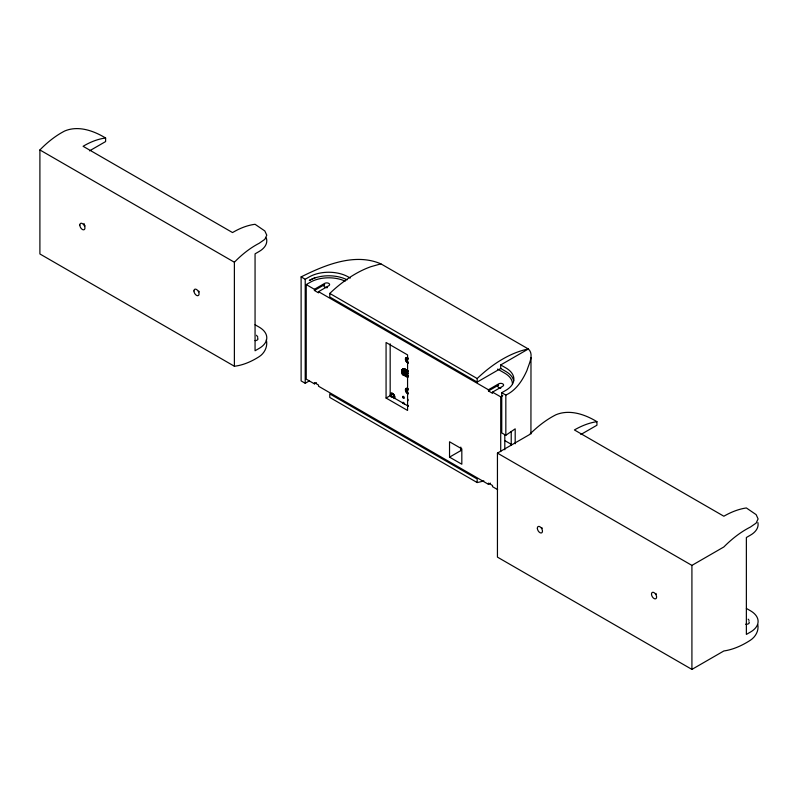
<?xml version="1.0" encoding="UTF-8"?>
<svg xmlns="http://www.w3.org/2000/svg" width="798" height="798" viewBox="0 0 798 798"><rect width="100%" height="100%" fill="white"/><g stroke="black" fill="none" stroke-linecap="round" stroke-linejoin="round"><path stroke-width="1.2" d="M530.929 434.032L530.989 357.584M406.761 370.701L406.491 369.763L406.591 370.741M407.14 370.92C407.648 370.152 407.628 371.988 406.471 371.07M408.087 371.469L408.137 370.711L408.277 371.519M405.314 373.155L405.185 371.619L402.531 370.192L402.162 372.836L403.11 373.125L402.531 374.302L402.531 373.125M408.127 373.873C405.504 374.332 403.698 370.97 405.224 372.147M405.404 369.873L404.496 368.606C404.207 370.531 404.915 368.776 403.389 368.866C399.738 369.344 402.332 377.614 404.337 374.711L405.444 373.883L404.107 375.619M403.19 369.464L403.389 369.574M406.95 371.16L407.309 370.232M405.095 372.566L405.504 372.875L404.556 372.237L404.556 374.072L408.057 375.988M405.913 373.115L405.524 372.736M406.731 373.584L406.342 373.215M407.16 373.683L407.549 374.053M405.304 375.02L406.022 374.591L404.167 373.554L403.349 374.023L404.217 373.195L403.349 373.554L407.728 376.476L408.476 376.008M449.533 457.134L461.823 464.227L461.823 448.865L449.533 441.773L449.533 457.134L460.795 450.631L461.444 448.406M405.633 371.459C404.506 372.297 406.86 370.761 407.778 372.586M405.244 371.798L406.022 371.459L404.536 372.267M405.853 371.848L406.401 371.599L405.603 371.708M402.491 372.836C402.98 371.748 407.339 373.464 404.127 372.377L404.217 370.771M405.185 373.344L403.828 372.706L404.007 371.379M404.217 373.195L404.237 372.466L405.244 373.085M406.94 375.968L407.708 375.479M407.339 375.21L407.449 375.03M408.157 375.678L408.267 375.499M405.663 375.04L406.262 374.731M406.302 375.319C406.91 375.649 406.332 374.9 406.631 374.551M406.481 375.509L407.219 375.12M407.18 376.107L408.037 375.599M405.454 372.127L407.08 372.077M405.783 372.317L406.84 371.938M406.272 372.606L407.489 372.796M406.601 372.796L407.658 372.407M407.369 372.915L406.91 373.384L407.449 373.055M405.204 373.584L404.556 373.873L405.175 373.454C405.015 375.489 407.369 374.611 408.386 376.297M405.185 374.202L404.337 374.711L408.307 377.005M404.556 374.072L405.344 373.504M404.746 372.227L405.484 371.738L407.539 372.925M406.122 375.499L406.92 374.95L406.421 375.299M89.526 150.852L105.615 141.565L105.615 138.014C93.685 130.752 78.274 125.226 64.668 131.012A83.321 48.099 -60 0 0 62.424 132.229L60.578 133.286A83.321 48.099 -60 0 0 39.9 149.954L39.9 253.964L234.383 366.242A81.835 47.252 -60 0 0 259.151 356.676C264.697 353.155 267.998 346.272 266.303 339.788M309.305 380.905L305.215 383.269L301.115 380.905L301.115 276.896C324.866 265.046 354.831 252.577 380.905 263.859L528.346 348.985C534.401 354.382 528.815 364.187 526.959 370.412C522.51 380.397 516.097 390.362 505.832 395.08L501.743 392.716L501.743 432.905L505.832 435.269L515.189 428.845L515.189 443.778M301.115 276.896L305.215 279.25L309.305 276.896A27.501 15.88 0 0 1 348.197 276.896L350.252 278.073M316.467 382.671L314.422 383.858L306.233 379.13L306.233 284.577L310.332 282.213A26.055 15.042 0 0 1 345.155 281.155M314.422 289.305L324.656 283.39A2.893 1.676 0 0 1 328.756 283.39A2.893 1.676 0 0 1 328.756 285.754L318.522 291.669L318.522 292.846L314.422 290.482L314.422 289.305L306.233 284.577M314.422 290.482L324.656 284.577A2.893 1.676 0 0 0 324.197 286.592A2.893 1.676 0 0 0 327.459 287.37M402.102 369.664L403.19 369.035M407.738 371.23L404.357 369.185L404.496 368.606M404.337 368.706L405.115 368.965M405.434 371.718L404.007 370.871L402.102 371.13L403.05 371.409L403.249 372.826M403.499 368.816L402.122 369.614L404.107 370.701L405.723 369.793M403.05 371.409L403.11 370.521M405.893 369.933L405.683 370.621M403.249 371.978L404.416 371.459M404.436 371.289L405.254 370.821L404.337 371.349L404.337 370.571M403.05 373.155L404.127 372.636M386.072 398.042L407.569 410.451L407.569 354.901L386.072 342.492L386.072 398.042L390.172 395.678L408.436 406.222M329.774 293.435L329.774 296.986L477.174 382.082L500.715 368.486L500.715 364.945L528.346 348.985A115.979 66.962 -60 0 0 477.174 378.531L329.774 293.435A115.979 66.962 -60 0 1 370.89 266.692L380.905 263.859M488.436 389.763L498.67 383.858A2.893 1.676 0 0 1 502.76 383.858A2.893 1.676 0 0 1 502.76 386.222L492.526 392.127L492.526 393.314L488.436 390.95L488.436 389.763L318.522 291.669M488.436 390.95L498.67 385.035A2.893 1.676 0 0 0 498.042 386.86A2.893 1.676 0 0 0 500.715 387.888M501.743 392.716L505.832 390.352A27.501 15.88 0 0 0 505.832 367.898L500.715 364.945M492.526 392.127L500.715 396.855L502.76 395.678M757.781 624.585C759.068 630.699 755.507 636.864 750.469 640.176A90.473 52.239 -60 0 1 723.856 650.969L691.916 669.402L497.443 557.124L497.443 453.114L529.373 434.681A90.473 52.239 -60 0 1 555.987 414.741C569.592 409.075 585.004 414.381 596.934 421.673L596.934 425.224L580.844 434.511M314.422 383.858L314.422 382.671L318.522 385.035L318.522 386.222L488.436 484.316L490.481 483.139M497.443 453.114L691.916 565.393L723.856 546.959A90.473 52.239 -60 0 1 750.469 527.019L756.125 523.099L758.1 518.929L756.145 514.64L746.369 507.957A90.473 52.239 -60 0 0 723.856 516.226L574.41 429.952A90.473 52.239 -60 0 1 596.934 421.673M402.202 369.604L403.968 368.965M405.264 371.02L404.337 371.349L408.317 373.644M404.746 374.162L405.524 373.733M403.828 372.706L404.167 373.554L403.289 373.693M315.439 277.514L309.305 280.437A27.501 15.88 0 0 1 347.16 279.869M403.828 370.98L405.314 372.097L404.237 371.399M405.115 369.564L404.945 369.055M500.715 368.486L505.832 371.449A27.501 15.88 0 0 1 513.653 380.596M497.643 369.085L504.805 373.215A26.055 15.042 0 0 1 512.446 383.858M39.9 149.954L234.383 262.233L234.383 366.242M406.8 370.481L406.491 369.763M404.456 370.501L407.668 372.347M407.08 375.21L407.658 375.539M402.531 374.302L404.107 375.22M407.668 377.554L404.337 375.489M504.925 440.656L511.388 444.386M255.061 324.756L259.151 327.12A26.055 15.042 0 0 1 259.151 348.397L255.061 350.761L255.061 253.844L259.151 251.48A26.055 15.042 0 0 0 266.283 237.904M746.369 608.415L750.469 610.779A26.055 15.042 0 0 1 750.469 632.056L746.369 634.42L746.369 537.503L750.469 535.139A26.055 15.042 0 0 0 757.881 522.54M497.643 489.633L492.526 486.68L492.526 485.503L488.436 483.139L488.436 484.316M477.174 482.551L329.774 397.444L329.774 393.903L477.174 479L477.174 482.551A115.989 66.962 -60 0 0 483.847 480.865M256.507 335.25L257.854 337.145M748.145 619.158L749.073 620.395M405.653 369.893L405.234 369.813M691.916 565.393L691.916 669.402M511.219 431.538L511.219 445.224M505.832 395.08L505.832 435.269M504.805 434.99L504.805 449.783M500.715 396.855L500.715 451.598M477.174 378.531L477.174 382.082M460.795 447.089L460.795 450.631M406.641 370.033L406.641 370.581M404.905 370.691L404.905 373.005M402.332 371.19L402.332 372.935M390.172 343.828L390.172 395.678M305.215 279.25L305.215 383.269M499.967 388.147A2.893 1.676 0 0 1 500.715 388.097M325.953 287.689A2.893 1.676 0 0 1 327.459 287.689M234.383 262.233A83.321 48.099 -60 0 1 255.061 245.575L256.896 244.507A83.321 48.099 -60 0 1 259.151 243.3L264.816 239.33L266.781 235.191L264.826 230.951L255.061 224.298A83.321 48.099 -60 0 0 234.383 231.51L232.537 232.567L83.092 146.293L84.937 145.226A83.321 48.099 -60 0 1 105.615 138.014M199.32 291.878A3.621 2.085 60 0 1 198.792 291.1M85.187 225.984A3.621 2.085 60 0 1 84.658 225.216M84.259 224.368A3.621 2.085 60 0 1 83.999 223.51M257.564 338.103A2.893 1.676 0 0 1 255.061 340.616M748.883 621.772A2.893 1.676 0 0 1 748.674 623.617A2.893 1.676 0 0 1 745.621 624.216M656.325 594.261A3.621 2.085 60 0 1 655.926 593.423M542.201 528.376A3.621 2.085 60 0 1 541.792 527.528M408.267 362.96A2.893 1.676 60 0 1 405.524 359.15A2.893 1.676 60 0 1 408.267 358.521M408.107 361.923A1.736 1.007 60 0 1 406.342 359.629A1.736 1.007 60 0 1 408.107 359.369M408.267 393.693A2.893 1.676 60 0 1 405.524 389.883A2.893 1.676 60 0 1 408.267 389.244M408.107 392.646A1.736 1.007 60 0 1 406.342 390.352A1.736 1.007 60 0 1 408.107 390.092M391.309 396.965A2.893 1.676 60 0 1 391.06 393.484A2.893 1.676 60 0 1 393.943 394.86A2.893 1.676 60 0 1 394.192 398.332M391.08 396.806A3.082 1.776 60 0 1 391.08 393.244A3.082 1.776 60 0 1 394.162 395.02A3.082 1.776 60 0 1 394.162 398.581M408.137 393.823A3.082 1.776 60 0 1 405.394 389.803A3.082 1.776 60 0 1 408.137 388.955M408.137 363.09A3.082 1.776 60 0 1 405.394 359.08A3.082 1.776 60 0 1 408.137 358.232M402.771 403.419A1.157 0.668 60 0 1 403.479 402.411A1.157 0.668 60 0 1 404.187 404.237M407.858 405.883A1.157 0.668 60 0 1 408.097 405.354M408.097 400.686A1.157 0.668 60 0 1 408.097 399.349M404.815 373.564L404.347 372.826L404.815 373.564M405.813 374.082L405.274 374.382L405.813 374.082M193.944 290.941A3.621 2.085 60 0 0 197.784 295.719A3.621 2.085 60 0 0 197.784 290.602A3.621 2.085 60 0 0 193.944 290.941M79.82 225.056A3.621 2.085 60 0 0 83.66 229.834A3.621 2.085 60 0 0 83.66 224.707A3.621 2.085 60 0 0 79.82 225.056M651.487 594.111A3.621 2.085 60 0 0 655.328 598.879A3.621 2.085 60 0 0 655.328 593.762A3.621 2.085 60 0 0 651.487 594.111M537.353 528.216A3.621 2.085 60 0 0 541.194 532.994A3.621 2.085 60 0 0 541.194 527.877A3.621 2.085 60 0 0 537.353 528.216M391.409 395.419A1.736 1.007 60 0 0 393.394 397.464A1.736 1.007 60 0 0 393.075 394.85A1.736 1.007 60 0 0 391.409 395.419M402.661 396.875A1.157 0.668 60 0 0 403.888 398.411A1.157 0.668 60 0 0 403.888 396.766A1.157 0.668 60 0 0 402.661 396.875"/></g></svg>
